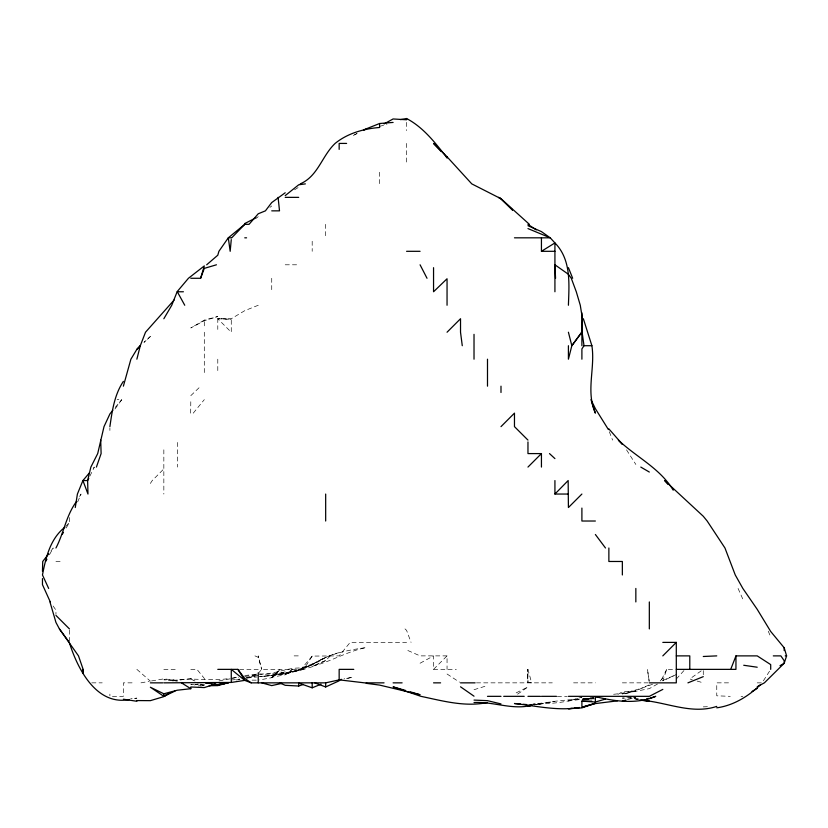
<?xml version="1.0" encoding="UTF-8"?>
<svg xmlns="http://www.w3.org/2000/svg" width="828" height="828" viewBox="0 0 828 828"><rect width="100%" height="100%" fill="white"/><g stroke="black" fill="none" stroke-linecap="round" stroke-linejoin="round"><path stroke-width="0.62" stroke-dasharray="4.14 3.1" d="M190.678 413.141L190.813 399.655M662.814 680.492L676.3 674.572L662.814 680.885L666.695 669.366L675.099 669.366M77.677 501.913L81.051 494.047L78.536 498.197M666.695 669.366L660.868 680.968M89.879 476.069L94.361 467.075L91.908 469.962M49.442 554.739L53.24 547.991L49.483 552.814M66.126 527.995L69.438 522.571L69.438 516.206M330.331 655.88L325.673 660.547L312.187 666.302C330.765 661.779 347.232 651.253 366.131 647.6C347.336 650.135 328.167 653.923 312.187 664.76C295.71 672.388 277.494 675.72 259.464 676.59L285.215 673.857L303.741 669.366L312.187 656.097L339.159 655.88L350.161 642.393L406.579 642.393M763.395 680.782L770.04 670.401M150.354 483.448L152.248 480.561L163.84 468.907M114.978 408.991L121.778 399.655L117.162 399.655M193.255 413.141L204.299 399.655M115.278 407.355L121.778 399.655M312.187 656.097L300.937 669.366L261.689 669.366L258.243 673.423M676.3 679.022L684.249 670.245M660.195 680.968L662.814 678.142L662.814 680.885M65.836 526.246L69.438 522.571M420.075 663.228L433.551 655.88L433.551 669.366L447.048 655.88L447.048 669.366M271.729 677.708L280.206 669.366L271.729 677.708L259.464 679.943M190.813 395.649L200.718 386.169M256.401 218.168L258.243 216.636M269.928 207.373L271.729 205.975M285.215 674.779L292.274 669.366L285.215 674.779L271.729 677.263M701.202 670.846L689.786 678.95L692.239 679.664M517.583 694.174L527.964 686.95L514.467 693.74M294.551 189.798L298.701 187.211M617.957 694.381L622.356 691.763L635.842 690.883L649.328 684.828M657.525 684.011L649.328 688.637L622.356 693.936L635.842 690.883L622.356 694.547M259.464 673.899C272.981 674.861 285.267 668.217 298.701 667.989C313.367 665.96 324.835 655.786 339.159 652.65M312.187 664.304L325.673 657.38C306.039 670.235 282.524 674.996 259.464 676.579M325.673 660.547L312.187 666.778L303.741 669.366M652.547 684.218C639.33 689.32 625.544 693.605 611.323 694.433M258.243 305.253L244.757 310.676L231.271 318.739L217.785 318.739L217.785 329.409M586.617 699.577L591.327 697.725M245.875 678.142L257.115 673.847M586.379 699.732L591.979 697.611M474.02 689.703L487.495 685.532M379.607 126.394L386.966 124.231M584.34 699.536L590.447 697.756M285.215 674.199L298.701 670.432L285.215 673.081L259.464 674.613M627.262 699.701L635.842 697.29M346.508 678.794L352.645 677.118L344.055 678.856M172.493 680.916C191.34 676.766 210.964 681.848 230.039 678.308M200.614 686.091L204.299 685.118L198.161 685.967M247.21 677.884L258.243 675.306L245.978 678.049M198.306 684.011L193.307 685.17L198.161 684.176L190.813 684.487L193.266 684.187M173.704 680.916L177.327 680.088L163.84 679.767L177.327 681.196M232.492 678.329L238.619 676.942M134.415 698.594L136.868 698.128L130.741 698.625M219.006 680.926L231.271 678.608M595.384 698.822L581.898 699.111L595.384 697.497L568.412 700.995L581.898 697.176C566.228 702.879 549.388 703.738 532.859 704.245L554.926 701.388L534.091 704.876L554.926 701.264L568.412 699.846L594.162 698.439L585.572 699.732M534.091 704.835L541.44 703.479L532.859 704.773M140.977 682.852L149.185 681.351M151.586 680.937L163.84 678.856L177.327 680.388L190.813 678.577L194.973 681.02M236.177 679.943L239.851 679.353M244.757 676.445L258.243 674.654M231.271 678.204L238.619 677.242M532.859 704.876L541.44 703.769L532.859 704.152M244.757 675.544L258.243 673.961M247.21 678.049L257.011 676.952M231.271 680.026L239.851 679.095M635.842 699.629L638.295 699.412M630.936 697.58L622.356 698.087L635.842 698.118L633.348 697.673M703.272 706.874L709.399 706.657M285.215 264.794L298.701 264.794M55.952 561.477L61.034 561.477M294.137 655.88L298.701 655.88M447.048 655.88L420.075 655.88L406.579 649.949M163.84 669.366L175.95 669.366M190.813 669.366L196.971 669.366L204.299 678.391L204.299 680.626M239.592 669.366L258.243 669.366M433.551 669.366L456.3 669.366M91.794 682.852L102.196 682.852M132.066 682.852L123.382 682.852L123.382 696.338L109.896 696.338L109.896 694.133M476.462 682.852L552.276 682.852M573.597 682.852L595.384 682.852M622.356 682.852L648.107 682.852M728.505 682.852L716.758 682.852L716.758 695.81L730.244 696.338M757.216 682.852L762.06 682.852M557.379 696.338L567.19 696.338M741.081 696.338L742.851 696.338M252.105 680.13L258.243 680.161M217.785 318.759L231.271 319.277L231.271 332.225L217.785 318.759L231.271 319.277M200.614 684.135L204.299 684.539M638.295 699.712L630.305 697.642M638.295 698.77L633.679 697.683M697.145 681.082L703.272 682.852M199.9 684.104L204.299 685.76M254.962 655.88L258.243 657.328L261.689 669.366L258.243 655.88L258.243 657.328M447.048 674.002L459.488 682.168M190.813 678.577L193.711 680.72M136.868 669.366L150.354 681.144M405.006 628.907L406.579 630.346L411.061 642.393M626.537 449.863L635.842 464.456M53.116 606.024L55.952 610.112L55.952 614.366M738.079 588.449L743.73 601.169M768.249 631.184L770.702 636.887M609.336 431.75L612.585 440.103M649.142 680.72L647.465 669.366L649.162 681.63M703.272 670.608L703.272 676.818M406.579 122.399L406.579 130.596M406.579 143.42L406.579 162.774M379.607 172.255L379.607 183.878M325.673 224.336L325.673 237.822M312.187 241.258L312.187 251.308M271.729 278.28L271.729 291.766M217.785 359.197L217.785 372.683M204.299 321.699L204.299 327.919M204.299 332.225L204.299 372.683M177.327 442.462L177.327 467.075M163.84 449.832L163.84 494.047M109.896 427.9L109.896 430.456M69.438 630.139L69.438 641.172M150.354 336.499L144 342.357L150.354 336.499M204.299 320.125L190.813 327.95L204.299 320.726L217.785 316.503L204.299 320.125M356.982 133.505L352.645 135.885L357.013 133.505M312.187 664.749L298.701 669.366L312.187 664.76M302.696 669.366L298.701 670.67L302.696 669.366M285.215 671.839L271.729 675.141L285.215 671.839M298.701 669.987L285.215 672.967L298.701 670.059M531.628 682.852L527.964 682.562L527.353 669.366L527.964 682.852L527.964 669.366L531.628 682.852"/><path stroke-width="1.24" d="M735.968 655.88L735.937 669.366L730.71 669.366L735.968 655.88L757.216 655.88L770.702 664.605L770.702 669.366M400.452 119.615L406.579 118.518C423.17 127.253 434.948 142.406 446.302 156.906L447.151 156.906L447.048 158.076L447.048 156.802L433.551 143.42L441.21 151.514M231.271 239.582L230.174 251.308L228.3 237.822L244.757 224.336L249.031 224.336L258.243 213.769L265.415 210.85L271.729 202.56L285.215 192.769M109.896 426.627C112.132 411.04 114.399 394.728 123.382 381.377M75.265 507.533L77.408 494.047L82.903 480.561L87.633 480.561L88.762 478.315M112.836 410.243L109.896 413.959L104.007 426.627L97.704 453.589L90.873 467.075L87.633 480.561L87.975 494.047L82.924 480.561M64.936 527.167C50.187 538.749 45.861 557.461 42.466 574.963L48.676 588.449M123.382 386.169L130.896 359.197L136.868 349.344L140.294 345.711L145.511 332.225L174.077 300.088M136.868 359.197L140.294 345.711M55.952 547.991C63.942 532.839 66.147 515.275 76.652 501.313M190.813 278.28L200.614 278.28L204.299 265.912L188.432 278.28L177.327 291.446M757.216 686.722L764.379 682.852L784.188 663.269L786.6 655.88L784.188 647.775L770.702 631.485L757.216 609.336L742.851 588.449L735.254 574.963L724.955 547.991L707.164 521.019L703.272 516.258L664.718 480.561L668.03 484.421M96.41 467.075L101.109 453.589L100.705 440.103M200.614 278.28L204.299 268.375L216.45 264.794M177.14 291.766L171.758 305.253L163.84 318.739M45.643 561.477L46.906 559.231M62.152 534.505L63.477 532.342M555.557 278.28L554.926 264.794L568.412 274.285L571.289 278.28L576.288 291.766L580.283 305.253L582.446 318.739L582.105 332.225L584.009 345.711L581.898 348.919L581.898 359.197M581.691 332.225L571.827 345.711L568.412 359.197L568.412 345.711M581.898 332.225L571.827 345.711L568.412 332.225M48.738 553.777L42.725 561.477L42.466 571.299M82.924 480.54L89.455 472.85M716.758 707.816C733.339 705.611 748.647 696.193 760.446 684.704M136.868 349.344L140.367 345.711M231.716 237.822L244.757 224.336M568.412 494.047L554.926 494.047L568.153 480.561L568.412 507.533L581.898 494.047M447.048 332.225L460.523 318.739L460.523 332.225L462.272 345.711M500.992 426.627L514.467 413.141L514.467 426.627L527.964 440.103M527.964 467.075L541.44 453.589L527.964 453.589L527.964 441.935M662.814 655.88L676.3 642.393L676.3 682.852L649.328 682.852M206.679 264.794L217.785 255.21L218.902 251.308L228.3 237.822L231.271 237.822M285.215 195.625L298.701 184.799L305.397 183.878M300.253 183.878C318.066 176.198 321.906 155.871 335.133 143.42C347.543 133.298 363.813 128.713 379.607 127.481L379.607 123.507L393.103 122.43M164.41 696.338L168.715 693.564M541.44 237.822L541.44 251.308L554.926 242.935C571.341 259.64 569.126 283.797 568.412 305.253M170.071 692.498L163.851 696.338L175.081 691.049M339.159 680.802L325.673 686.95L314.754 682.852M752.031 691.452L757.216 688.399M780.007 665.712L783.143 663.88M384.109 123.91L393.103 118.963L406.579 119.77L406.579 118.518M662.814 689.393L649.328 696.338L568.412 696.338M244.757 223.539L255.987 217.785M703.272 676.652L687.933 682.852M279.605 682.852L285.215 685.305L298.701 686.019L298.701 683.079L312.187 687.809L321.036 684.207M379.607 123.507L363.492 129.934L366.131 129.24M298.701 686.019L303.317 684.435M650.404 698.066L655.745 696.338C636.753 704.493 614.821 701.43 595.384 696.617L595.384 702.03L581.898 701.13L581.898 706.17M215.332 684.063L204.299 687.582L190.813 686.981L190.813 688.71L177.327 690.21L163.84 693.781L150.354 687.23L163.84 696.338L163.84 693.781M163.84 696.638L150.354 700.654L136.868 700.571L136.868 701.275L123.382 699.215M595.384 702.03L605.196 699.132M225.061 682.852L227.493 682.852L217.785 685.615L209.205 685.708M622.356 701.078L626.04 700.043M716.758 706.398C691.463 714.854 666.188 701.885 640.748 700.157M163.84 682.852L231.271 682.448L231.271 669.366L244.757 680.378L251.215 682.852L325.673 682.852L341.612 679.353M227.493 682.852L217.785 684.973L211.647 684.777M281.758 683.4L271.729 685.605L261.731 682.852M226.686 682.852L217.785 684.777L205.572 682.852L210.457 683.028M228.217 682.852L217.785 684.973L211.647 684.621M129.51 699.525C96.493 705.994 77.646 668.962 69.438 642.859M531.638 705.29C512.315 710.289 493.384 701.388 474.02 702.548M228.456 682.852L217.785 684.559L214.1 684.363M231.271 682.448L244.757 680.378L237.864 669.366L217.785 669.366M617.45 700.85L595.384 703.572L581.898 707.247L595.384 703.21L581.898 707.888L568.412 708.737L572.096 708.333M527.964 705.508L531.638 704.949M446.302 156.906L447.048 156.802M529.185 705.342L531.638 705.032M574.539 708.064L579.445 707.526C557.844 711.159 535.975 705.911 514.467 703.521L520.605 704.048M487.495 702.506C465.025 707.236 442.835 700.912 420.934 696.338L393.103 686.867L405.358 690.376M646.875 698.635L649.328 698.408M703.272 656.49L716.758 655.88M346.611 143.42L339.159 143.42L339.159 149.382M285.215 197.364L298.701 197.364M271.729 210.85L279.512 210.85L278.094 197.364M244.757 237.822L246.568 237.822M514.467 237.822L550.237 237.822L554.926 242.935L554.926 291.766M406.579 251.308L420.075 251.308M541.44 251.308L554.926 251.308M183.412 291.766L177.327 291.766L184.747 305.253M584.009 345.711L591.885 345.711C595.404 368.056 585.582 391.582 595.384 413.141L590.964 399.655L595.384 408.68L608.414 429.577M595.384 521.019L581.898 521.019L581.898 508.071M662.814 642.393L676.3 642.393M676.3 655.88L689.786 655.88L689.786 669.366M773.29 655.88L780.866 655.88L784.188 660.744L784.188 663.269M785.213 655.88L786.6 655.88M82.924 669.366L82.924 673.123L82.924 668.734L78.494 655.88L59.409 628.907L55.952 622.449L49.959 601.935M353.784 669.366L339.159 669.366L339.159 679.85L364.558 682.852L384.057 682.852M676.3 669.366L730.244 669.366M150.354 682.852L162.712 682.852M393.103 682.852L402.108 682.852M433.551 682.852L440.589 682.852M460.523 682.852L475.117 682.852M487.495 696.338L500.992 696.338M503.714 696.338L524.207 696.338M527.964 696.338L540.436 696.338M541.44 696.338L556.478 696.338M581.898 701.13L591.71 701.14M474.02 700.095L487.495 700.664L500.992 703.914M523.058 704.266L526.732 704.576M595.384 696.617L599.068 697.01M639.516 700.074L649.328 701.254L644.422 700.146M366.131 683.317L379.607 685.087L420.075 694.733L410.264 691.815M743.73 665.267L757.216 667.223M527.964 228.58L550.237 237.822L541.44 231.612L527.964 225.702M640.789 467.075L649.328 472.053M181.487 682.852L190.813 688.71M527.964 224.336L536.254 229.915M251.215 682.852L244.757 678.442L237.864 669.366M460.523 686.805L474.02 696.193M529.402 224.336L500.992 198.741L471.774 183.878L447.151 156.906M549.492 453.589L554.926 458.608M55.952 615.421L69.438 628.907M608.87 428.873L622.356 444.253L618.381 440.103C636.473 457.294 659.937 468.141 673.216 490.197M595.384 534.505L605.485 547.991M59.409 628.907L69.283 642.393M420.075 264.794L427.02 278.28M50.291 601.935L42.466 584.661L42.466 578.596M568.412 267.641L572.665 278.28M583.357 318.739L591.885 345.711M784.188 647.775L784.188 650.549M649.328 601.935L649.328 628.907M635.842 588.449L635.842 601.935M622.356 574.963L622.356 561.477L608.87 561.477L608.87 547.991M581.898 312.86L581.898 345.711M554.926 480.561L554.926 494.047M541.44 453.589L541.44 467.075M500.992 386.169L500.992 392.493M487.495 359.197L487.495 386.169M474.02 334.346L474.02 359.197M447.048 305.253L447.048 278.757L433.551 291.766L433.551 267.672M325.673 494.047L325.673 521.019M325.673 682.852L325.673 686.95M312.187 682.852L312.187 687.809M258.243 672.781L258.243 682.852M531.638 705.342L527.964 706.046L531.638 705.311M500.992 198.73L498.549 197.364L500.992 198.741L512.46 209.981L500.992 198.741"/></g></svg>
